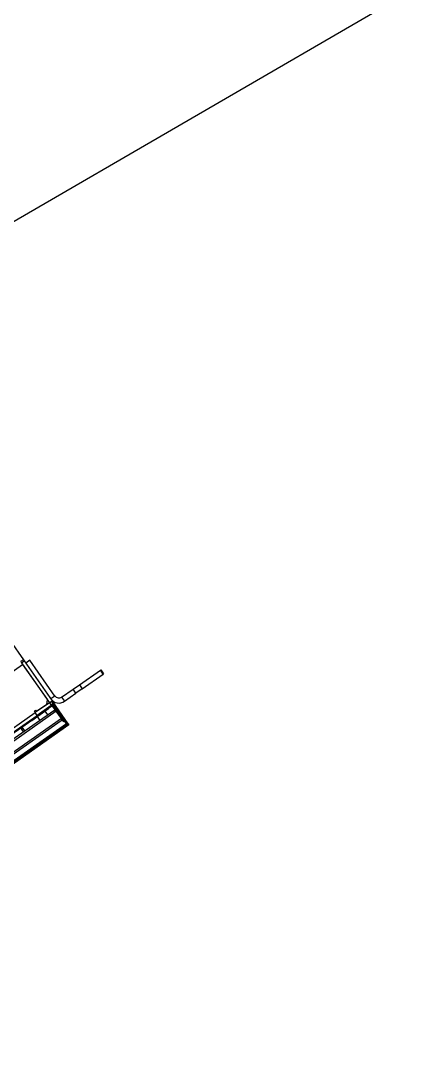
# Model space of a CAD drawing. Header units: millimetres. Extents: x 152904052 to 153933663, y 538271515 to 539240469.
# Drawn here: x 153467740 to 153468231, y 538579619 to 538580872 of the extents above; entities that cross this region are included whole.
import ezdxf

# ---------------------------------------------------------------- set-up
doc = ezdxf.new("R2010")
doc.units = ezdxf.units.MM
doc.layers.add('POWR', color=5, linetype='Continuous')
doc.layers.add('SCHM', color=9, linetype='Continuous')

msp = doc.modelspace()

# ---------------------------------------------------------------- linework, layer by layer
at = {"layer": 'POWR', "color": 7}
for p, q in [((153467272.6, 538580768.2), (153467743, 538580096.5)), ((153467743, 538580096.5), (153467739.6, 538580094.1)), ((153467743, 538580096.5), (153467744.1, 538580094.9)), ((153465045.4, 538578202.6), (153467742, 538580090.8)), ((153467739.7, 538580094.2), (153467740.8, 538580092.6)), ((153467740.8, 538580092.6), (153467744.1, 538580094.9)), ((153467740.8, 538580092.6), (153467774.6, 538580044.3)), ((153467742, 538580090.8), (153467772.3, 538580047.7)), ((153467744.1, 538580094.9), (153467777.9, 538580046.6)), ((153467750.7, 538580095.8), (153467745.8, 538580092.4)), ((153467781.1, 538580052.4), (153467750.7, 538580095.8)), ((153467811.2, 538580066.1), (153467836.5, 538580083.9)), ((153467836.5, 538580083.9), (153467837, 538580084.2)), ((153467839.9, 538580078.9), (153467836.5, 538580083.9)), ((153467837, 538580084.2), (153467840.5, 538580079.3)), ((153467814.6, 538580061.2), (153467839.9, 538580078.9)), ((153467840.5, 538580079.3), (153467839.9, 538580078.9)), ((153467789.5, 538580051), (153467803.5, 538580060.8)), ((153467803.5, 538580060.8), (153467811.2, 538580066.1)), ((153467806.9, 538580055.8), (153467803.5, 538580060.8)), ((153467814.6, 538580061.2), (153467806.9, 538580055.8)), ((153467811.2, 538580066.1), (153467814.6, 538580061.2)), ((153467771.3, 538580042.1), (153467772.3, 538580047.7)), ((153467774.6, 538580044.3), (153467777.9, 538580046.6)), ((153467781.1, 538580052.4), (153467776.2, 538580049)), ((153467777.9, 538580046.6), (153467779, 538580045)), ((153467789.5, 538580051), (153467792.9, 538580046)), ((153467792.9, 538580046), (153467806.9, 538580055.8)), ((153467783, 538580034.1), (153466886.9, 538579406.6)), ((153467780, 538580034.6), (153466887.4, 538579409.6)), ((153467753.1, 538580022.8), (153467773.6, 538580037.1)), ((153467756.3, 538580033.9), (153467757.9, 538580035.1)), ((153467757.4, 538580032.3), (153467756.3, 538580033.9)), ((153467774.6, 538580044.2), (153467757.5, 538580032.2)), ((153467757.9, 538580035.1), (153467759, 538580033.5)), ((153467771.3, 538580042.1), (153467759, 538580033.5)), ((153467776.9, 538580040.9), (153467759.8, 538580028.9)), ((153467772.8, 538580029.5), (153467769.5, 538580034.2)), ((153467773.6, 538580037.1), (153467772.9, 538580038.1)), ((153467777.7, 538580040), (153467773.6, 538580037.1)), ((153467774.6, 538580044.2), (153467776.9, 538580040.9)), ((153467776.9, 538580040.9), (153467777, 538580041)), ((153467777, 538580041), (153467778.5, 538580042)), ((153467777, 538580041), (153467777.7, 538580040)), ((153467782.7, 538580034.2), (153467777.6, 538580041.4)), ((153467778.2, 538580042.5), (153467778.5, 538580042)), ((153467778.6, 538580044.7), (153467779, 538580045)), ((153467796.1, 538580017.8), (153467778.9, 538580042.4)), ((153467797.4, 538580018.8), (153467779, 538580045)), ((153467780.1, 538580034.6), (153467780, 538580034.6)), ((153467789.2, 538580025.2), (153467783, 538580034.1)), ((153465095.2, 538578168.1), (153467757.4, 538580032.3)), ((153465097.5, 538578164.8), (153467759.8, 538580028.9)), ((153467753.1, 538580022.8), (153466454.7, 538579113.6)), ((153467789.2, 538580025.2), (153466893.1, 538579397.7)), ((153467788.7, 538580022.3), (153466896, 538579397.2)), ((153467752.4, 538580023.8), (153467753.1, 538580022.8)), ((153467757.4, 538580032.3), (153467757.5, 538580032.2)), ((153467759.8, 538580028.9), (153467757.5, 538580032.2)), ((153467759.6, 538580027.4), (153467763, 538580022.6)), ((153467792, 538580020.9), (153467789.6, 538580024.4)), ((153467793.3, 538580021.9), (153467792, 538580020.9)), ((153467795.2, 538580019.1), (153467793.3, 538580021.9)), ((153467798.4, 538580017.4), (153466897.3, 538579386.4)), ((153467797.5, 538580018.7), (153467637.9, 538579906.9)), ((153467641.4, 538579911.4), (153467795.2, 538580019.1)), ((153467743.3, 538580008.8), (153467740, 538580013.6)), ((153467744.9, 538580010), (153467741.6, 538580014.7)), ((153467796.1, 538580017.8), (153467797.4, 538580018.8)), ((153467796.1, 538580017.8), (153467796.1, 538580017.8)), ((153467797.5, 538580018.7), (153467798.4, 538580017.4))]:
    msp.add_line(p, q, dxfattribs=at)
for centre, radius, start, end in [((153467786.1, 538580055.9), 12, 215, 305), ((153467774.5, 538580044.3), 4.1, 305, 35), ((153467786.1, 538580055.9), 6, 215, 305), ((153467774.5, 538580044.3), 0.1, 305, 35), ((153467777.3, 538580043.8), 2.1, 305, 35), ((153467787.5, 538580024), 2.1, 305, 35)]:
    msp.add_arc(centre, radius, start, end, dxfattribs=at)
for points in [[(153467780, 538580034.6), (153467780.2, 538580034.6), (153467780.5, 538580034.8), (153467781.2, 538580034.7), (153467782.1, 538580034.4), (153467782.7, 538580034.2), (153467783, 538580034.1)], [(153467783, 538580034.1), (153467782.8, 538580034.3), (153467782.5, 538580034.7), (153467781.7, 538580035), (153467780.8, 538580035), (153467780.3, 538580034.7), (153467780.1, 538580034.6)]]:
    msp.add_open_spline(points, degree=3, dxfattribs=at)
msp.add_open_spline([(153467789.2, 538580025.2), (153467789.2, 538580024.9), (153467789.2, 538580024.3), (153467789.2, 538580023.4), (153467789.1, 538580022.7), (153467788.8, 538580022.4), (153467788.7, 538580022.3)], degree=3, knots=[0, 0, 0, 0, 0.2307283, 0.4855625, 0.7404593, 1, 1, 1, 1], dxfattribs=at)
at = {"layer": 'SCHM'}
msp.add_lwpolyline([(153436402.5, 538589589.5), (153437311.5, 538586639.5), (153440093.5, 538583972.5), (153445260.5, 538580965.5), (153454289.5, 538579092.5), (153460138.5, 538579433.5), (153467139.5, 538580285.5), (153471897.5, 538583044.6), (153474644.5, 538585391.6), (153477152.5, 538588096.6), (153480138.5, 538591359.6)], dxfattribs=at)

doc.saveas('drawing.dxf')
